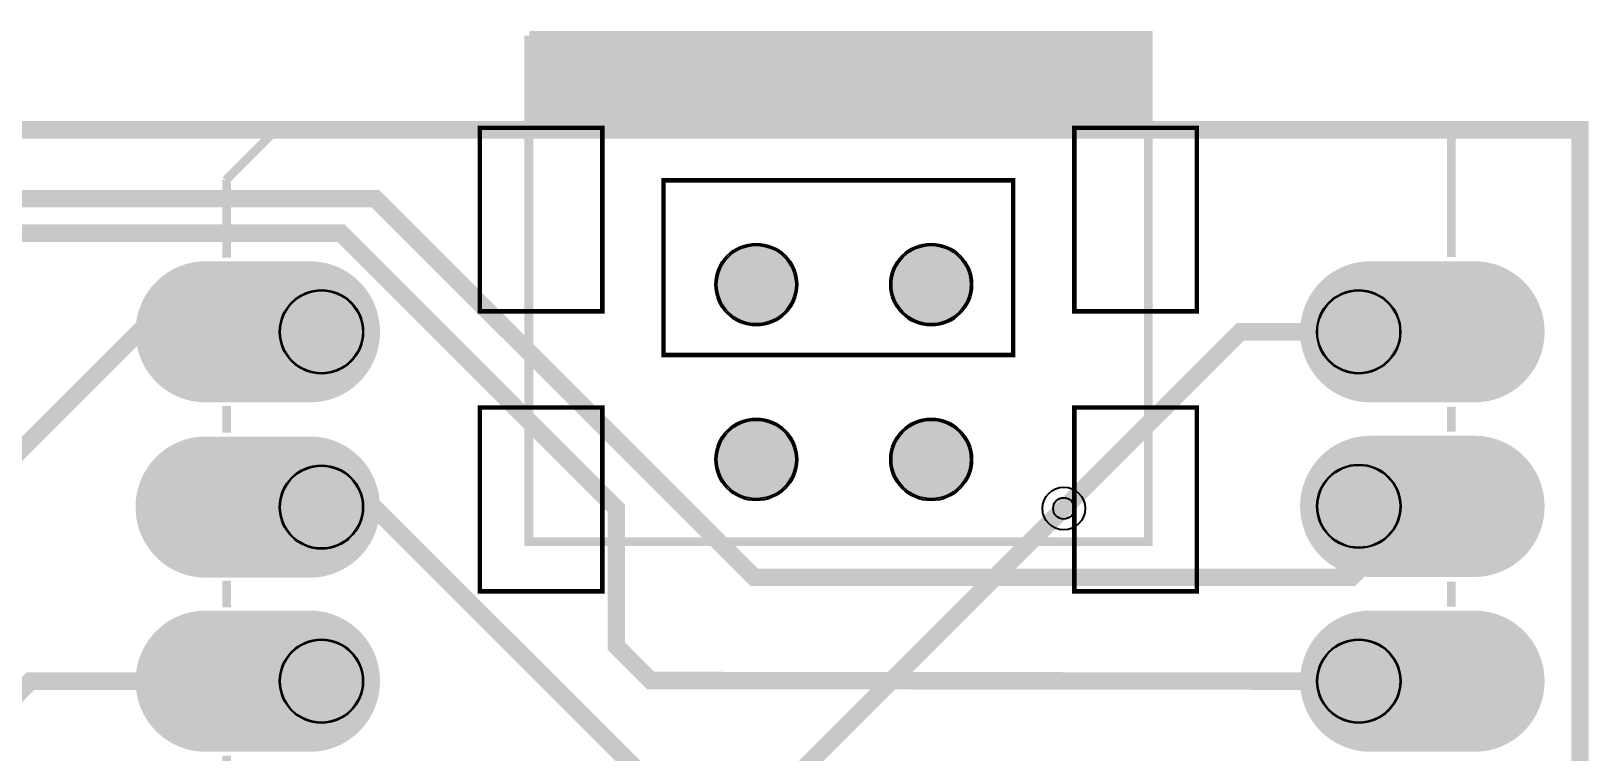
# Model space of a CAD drawing. Header units: millimetres. Extents: x -33 to 33, y -33 to 69.
# Drawn here: x 10 to 32.63, y 58.46 to 68.93 of the extents above; entities that cross this region are included whole.
import ezdxf

# ---------------------------------------------------------------- set-up
doc = ezdxf.new("R2010")
doc.units = ezdxf.units.MM
for name, color, linetype, true_color in [('BoardOutLine', 7, 'Continuous', 0xff00ff), ('BottomLayer', 7, 'Continuous', 0x0000ff), ('BottomSolderMaskLayer', 7, 'Continuous', 0xaa00ff), ('Document', 7, 'Continuous', 0xffffff), ('Hole', 7, 'Continuous', 0x222222), ('Multi-Layer', 7, 'Continuous', 0xc0c0c0), ('TopLayer', 7, 'Continuous', 0xff0000), ('TopPasteMaskLayer', 7, 'Continuous', 0x808080), ('TopSilkLayer', 7, 'Continuous', 0xffcc00), ('TopSolderMaskLayer', 7, 'Continuous', 0x800080)]:
    doc.layers.add(name, color=color, linetype=linetype, true_color=true_color)

msp = doc.modelspace()

# ---------------------------------------------------------------- hatches: boundary and pattern name
at = {"layer": 'BottomSolderMaskLayer'}
for points in [[(12.531, 63.541), (12.48, 63.542), (12.43, 63.546), (12.379, 63.552), (12.33, 63.561), (12.28, 63.573), (12.232, 63.586), (12.184, 63.603), (12.137, 63.621), (12.091, 63.642), (12.046, 63.666), (12.002, 63.691), (11.959, 63.719), (11.918, 63.749), (11.879, 63.781), (11.841, 63.814), (11.805, 63.85), (11.77, 63.888), (11.738, 63.927), (11.707, 63.967), (11.679, 64.01), (11.652, 64.053), (11.628, 64.098), (11.606, 64.144), (11.587, 64.191), (11.569, 64.239), (11.554, 64.288), (11.542, 64.338), (11.532, 64.388), (11.524, 64.438), (11.519, 64.489), (11.517, 64.54), (11.517, 64.591), (11.519, 64.642), (11.524, 64.693), (11.532, 64.744), (11.542, 64.794), (11.554, 64.843), (11.569, 64.892), (11.587, 64.94), (11.606, 64.987), (11.628, 65.033), (11.652, 65.078), (11.679, 65.122), (11.707, 65.164), (11.738, 65.205), (11.77, 65.244), (11.805, 65.281), (11.841, 65.317), (11.879, 65.351), (11.918, 65.383), (11.959, 65.413), (12.002, 65.44), (12.046, 65.466), (12.091, 65.489), (12.137, 65.51), (12.184, 65.529), (12.232, 65.545), (12.28, 65.559), (12.33, 65.57), (12.379, 65.579), (12.43, 65.585), (12.48, 65.589), (12.531, 65.591), (14.053, 65.591), (14.104, 65.589), (14.154, 65.585), (14.205, 65.579), (14.254, 65.57), (14.304, 65.559), (14.352, 65.545), (14.4, 65.529), (14.447, 65.51), (14.493, 65.489), (14.538, 65.466), (14.582, 65.44), (14.625, 65.413), (14.666, 65.383), (14.705, 65.351), (14.743, 65.317), (14.779, 65.281), (14.814, 65.244), (14.846, 65.205), (14.877, 65.164), (14.905, 65.122), (14.932, 65.078), (14.956, 65.033), (14.978, 64.987), (14.997, 64.94), (15.015, 64.892), (15.03, 64.843), (15.042, 64.794), (15.052, 64.744), (15.06, 64.693), (15.065, 64.642), (15.067, 64.591), (15.067, 64.54), (15.065, 64.489), (15.06, 64.438), (15.052, 64.388), (15.042, 64.338), (15.03, 64.288), (15.015, 64.239), (14.997, 64.191), (14.978, 64.144), (14.956, 64.098), (14.932, 64.053), (14.905, 64.01), (14.877, 63.967), (14.846, 63.927), (14.814, 63.888), (14.779, 63.85), (14.743, 63.814), (14.705, 63.781), (14.666, 63.749), (14.625, 63.719), (14.582, 63.691), (14.538, 63.666), (14.493, 63.642), (14.447, 63.621), (14.4, 63.603), (14.352, 63.586), (14.304, 63.573), (14.254, 63.561), (14.205, 63.552), (14.154, 63.546), (14.104, 63.542), (14.053, 63.541)], [(29.447, 63.541), (29.396, 63.542), (29.346, 63.546), (29.295, 63.552), (29.246, 63.561), (29.196, 63.573), (29.148, 63.586), (29.1, 63.603), (29.053, 63.621), (29.007, 63.642), (28.962, 63.666), (28.918, 63.691), (28.875, 63.719), (28.834, 63.749), (28.795, 63.781), (28.757, 63.814), (28.721, 63.85), (28.686, 63.888), (28.654, 63.927), (28.623, 63.967), (28.595, 64.01), (28.568, 64.053), (28.544, 64.098), (28.522, 64.144), (28.503, 64.191), (28.485, 64.239), (28.471, 64.288), (28.458, 64.338), (28.448, 64.388), (28.44, 64.438), (28.435, 64.489), (28.433, 64.54), (28.433, 64.591), (28.435, 64.642), (28.44, 64.693), (28.448, 64.744), (28.458, 64.794), (28.471, 64.843), (28.485, 64.892), (28.503, 64.94), (28.522, 64.987), (28.544, 65.033), (28.568, 65.078), (28.595, 65.122), (28.623, 65.164), (28.654, 65.205), (28.686, 65.244), (28.721, 65.281), (28.757, 65.317), (28.795, 65.351), (28.834, 65.383), (28.875, 65.413), (28.918, 65.44), (28.962, 65.466), (29.007, 65.489), (29.053, 65.51), (29.1, 65.529), (29.148, 65.545), (29.196, 65.559), (29.246, 65.57), (29.295, 65.579), (29.346, 65.585), (29.396, 65.589), (29.447, 65.591), (30.969, 65.591), (31.02, 65.589), (31.07, 65.585), (31.121, 65.579), (31.17, 65.57), (31.22, 65.559), (31.268, 65.545), (31.316, 65.529), (31.363, 65.51), (31.409, 65.489), (31.454, 65.466), (31.498, 65.44), (31.541, 65.413), (31.582, 65.383), (31.621, 65.351), (31.659, 65.317), (31.695, 65.281), (31.73, 65.244), (31.762, 65.205), (31.793, 65.164), (31.821, 65.122), (31.848, 65.078), (31.872, 65.033), (31.894, 64.987), (31.913, 64.94), (31.931, 64.892), (31.946, 64.843), (31.958, 64.794), (31.968, 64.744), (31.976, 64.693), (31.981, 64.642), (31.983, 64.591), (31.983, 64.54), (31.981, 64.489), (31.976, 64.438), (31.968, 64.388), (31.958, 64.338), (31.946, 64.288), (31.931, 64.239), (31.913, 64.191), (31.894, 64.144), (31.872, 64.098), (31.848, 64.053), (31.821, 64.01), (31.793, 63.967), (31.762, 63.927), (31.73, 63.888), (31.695, 63.85), (31.659, 63.814), (31.621, 63.781), (31.582, 63.749), (31.541, 63.719), (31.498, 63.691), (31.454, 63.666), (31.409, 63.642), (31.363, 63.621), (31.316, 63.603), (31.268, 63.586), (31.22, 63.573), (31.17, 63.561), (31.121, 63.552), (31.07, 63.546), (31.02, 63.542), (30.969, 63.541)], [(12.53, 60.995), (12.48, 60.996), (12.429, 61), (12.379, 61.006), (12.33, 61.015), (12.28, 61.027), (12.232, 61.041), (12.184, 61.057), (12.137, 61.076), (12.09, 61.097), (12.045, 61.12), (12.002, 61.145), (11.959, 61.173), (11.918, 61.203), (11.879, 61.235), (11.841, 61.269), (11.804, 61.304), (11.77, 61.342), (11.738, 61.381), (11.707, 61.422), (11.679, 61.464), (11.652, 61.508), (11.628, 61.552), (11.606, 61.598), (11.586, 61.646), (11.569, 61.694), (11.554, 61.742), (11.542, 61.792), (11.532, 61.842), (11.524, 61.893), (11.519, 61.943), (11.517, 61.994), (11.517, 62.045), (11.519, 62.097), (11.524, 62.147), (11.532, 62.198), (11.542, 62.248), (11.554, 62.298), (11.569, 62.346), (11.586, 62.394), (11.606, 62.441), (11.628, 62.488), (11.652, 62.532), (11.679, 62.576), (11.707, 62.618), (11.738, 62.659), (11.77, 62.698), (11.804, 62.736), (11.841, 62.771), (11.879, 62.805), (11.918, 62.837), (11.959, 62.867), (12.002, 62.895), (12.045, 62.92), (12.09, 62.943), (12.137, 62.964), (12.184, 62.983), (12.232, 62.999), (12.28, 63.013), (12.33, 63.025), (12.379, 63.033), (12.429, 63.04), (12.48, 63.044), (12.53, 63.045), (14.053, 63.045), (14.104, 63.044), (14.154, 63.04), (14.204, 63.033), (14.254, 63.025), (14.303, 63.013), (14.352, 62.999), (14.4, 62.983), (14.447, 62.964), (14.493, 62.943), (14.538, 62.92), (14.582, 62.895), (14.624, 62.867), (14.666, 62.837), (14.705, 62.805), (14.743, 62.771), (14.779, 62.736), (14.814, 62.698), (14.846, 62.659), (14.877, 62.618), (14.905, 62.576), (14.931, 62.532), (14.956, 62.488), (14.978, 62.441), (14.997, 62.394), (15.014, 62.346), (15.029, 62.298), (15.042, 62.248), (15.052, 62.198), (15.059, 62.147), (15.064, 62.097), (15.067, 62.045), (15.067, 61.994), (15.064, 61.943), (15.059, 61.893), (15.052, 61.842), (15.042, 61.792), (15.029, 61.742), (15.014, 61.694), (14.997, 61.646), (14.978, 61.598), (14.956, 61.552), (14.931, 61.508), (14.905, 61.464), (14.877, 61.422), (14.846, 61.381), (14.814, 61.342), (14.779, 61.304), (14.743, 61.269), (14.705, 61.235), (14.666, 61.203), (14.624, 61.173), (14.582, 61.145), (14.538, 61.12), (14.493, 61.097), (14.447, 61.076), (14.4, 61.057), (14.352, 61.041), (14.303, 61.027), (14.254, 61.015), (14.204, 61.006), (14.154, 61), (14.104, 60.996), (14.053, 60.995)], [(30.969, 61.005), (31.02, 61.006), (31.07, 61.01), (31.121, 61.016), (31.17, 61.026), (31.22, 61.037), (31.268, 61.051), (31.316, 61.067), (31.363, 61.086), (31.409, 61.107), (31.454, 61.13), (31.498, 61.156), (31.541, 61.183), (31.582, 61.213), (31.621, 61.245), (31.659, 61.279), (31.695, 61.314), (31.73, 61.352), (31.762, 61.391), (31.793, 61.432), (31.821, 61.474), (31.847, 61.518), (31.872, 61.563), (31.894, 61.608), (31.913, 61.656), (31.931, 61.704), (31.945, 61.752), (31.958, 61.802), (31.968, 61.852), (31.976, 61.903), (31.98, 61.953), (31.983, 62.005), (31.983, 62.055), (31.98, 62.107), (31.976, 62.157), (31.968, 62.208), (31.958, 62.258), (31.945, 62.308), (31.931, 62.357), (31.913, 62.404), (31.894, 62.452), (31.872, 62.498), (31.847, 62.542), (31.821, 62.586), (31.793, 62.628), (31.762, 62.669), (31.73, 62.708), (31.695, 62.746), (31.659, 62.781), (31.621, 62.815), (31.582, 62.847), (31.541, 62.877), (31.498, 62.905), (31.454, 62.93), (31.409, 62.953), (31.363, 62.974), (31.316, 62.993), (31.268, 63.009), (31.22, 63.023), (31.17, 63.035), (31.121, 63.043), (31.07, 63.05), (31.02, 63.054), (30.969, 63.055), (29.447, 63.055), (29.396, 63.054), (29.346, 63.05), (29.296, 63.043), (29.246, 63.035), (29.196, 63.023), (29.148, 63.009), (29.1, 62.993), (29.053, 62.974), (29.007, 62.953), (28.962, 62.93), (28.918, 62.905), (28.875, 62.877), (28.835, 62.847), (28.795, 62.815), (28.757, 62.781), (28.721, 62.746), (28.687, 62.708), (28.654, 62.669), (28.623, 62.628), (28.595, 62.586), (28.568, 62.542), (28.544, 62.498), (28.522, 62.452), (28.503, 62.404), (28.486, 62.357), (28.471, 62.308), (28.458, 62.258), (28.448, 62.208), (28.441, 62.157), (28.436, 62.107), (28.433, 62.055), (28.433, 62.005), (28.436, 61.953), (28.441, 61.903), (28.448, 61.852), (28.458, 61.802), (28.471, 61.752), (28.486, 61.704), (28.503, 61.656), (28.522, 61.608), (28.544, 61.563), (28.568, 61.518), (28.595, 61.474), (28.623, 61.432), (28.654, 61.391), (28.687, 61.352), (28.721, 61.314), (28.757, 61.279), (28.795, 61.245), (28.835, 61.213), (28.875, 61.183), (28.918, 61.156), (28.962, 61.13), (29.007, 61.107), (29.053, 61.086), (29.1, 61.067), (29.148, 61.051), (29.196, 61.037), (29.246, 61.026), (29.296, 61.016), (29.346, 61.01), (29.396, 61.006), (29.447, 61.005)], [(12.53, 58.465), (12.48, 58.466), (12.429, 58.47), (12.379, 58.476), (12.329, 58.485), (12.28, 58.497), (12.231, 58.511), (12.184, 58.527), (12.136, 58.546), (12.09, 58.567), (12.045, 58.59), (12.002, 58.615), (11.959, 58.643), (11.918, 58.673), (11.879, 58.705), (11.841, 58.739), (11.804, 58.774), (11.77, 58.812), (11.738, 58.851), (11.707, 58.892), (11.679, 58.934), (11.652, 58.978), (11.628, 59.022), (11.606, 59.068), (11.586, 59.116), (11.569, 59.164), (11.554, 59.212), (11.542, 59.262), (11.532, 59.312), (11.524, 59.363), (11.519, 59.413), (11.517, 59.464), (11.517, 59.515), (11.519, 59.567), (11.524, 59.617), (11.532, 59.668), (11.542, 59.718), (11.554, 59.768), (11.569, 59.816), (11.586, 59.864), (11.606, 59.911), (11.628, 59.958), (11.652, 60.002), (11.679, 60.046), (11.707, 60.088), (11.738, 60.129), (11.77, 60.168), (11.804, 60.206), (11.841, 60.241), (11.879, 60.275), (11.918, 60.307), (11.959, 60.337), (12.002, 60.365), (12.045, 60.39), (12.09, 60.413), (12.136, 60.434), (12.184, 60.453), (12.231, 60.469), (12.28, 60.483), (12.329, 60.495), (12.379, 60.503), (12.429, 60.51), (12.48, 60.514), (12.53, 60.515), (14.053, 60.515), (14.104, 60.514), (14.154, 60.51), (14.204, 60.503), (14.254, 60.495), (14.303, 60.483), (14.352, 60.469), (14.4, 60.453), (14.447, 60.434), (14.493, 60.413), (14.538, 60.39), (14.582, 60.365), (14.624, 60.337), (14.665, 60.307), (14.705, 60.275), (14.743, 60.241), (14.779, 60.206), (14.813, 60.168), (14.846, 60.129), (14.876, 60.088), (14.905, 60.046), (14.931, 60.002), (14.956, 59.958), (14.978, 59.911), (14.997, 59.864), (15.014, 59.816), (15.029, 59.768), (15.042, 59.718), (15.052, 59.668), (15.059, 59.617), (15.064, 59.567), (15.067, 59.515), (15.067, 59.464), (15.064, 59.413), (15.059, 59.363), (15.052, 59.312), (15.042, 59.262), (15.029, 59.212), (15.014, 59.164), (14.997, 59.116), (14.978, 59.068), (14.956, 59.022), (14.931, 58.978), (14.905, 58.934), (14.876, 58.892), (14.846, 58.851), (14.813, 58.812), (14.779, 58.774), (14.743, 58.739), (14.705, 58.705), (14.665, 58.673), (14.624, 58.643), (14.582, 58.615), (14.538, 58.59), (14.493, 58.567), (14.447, 58.546), (14.4, 58.527), (14.352, 58.511), (14.303, 58.497), (14.254, 58.485), (14.204, 58.476), (14.154, 58.47), (14.104, 58.466), (14.053, 58.465)], [(30.969, 58.465), (31.02, 58.466), (31.07, 58.47), (31.12, 58.476), (31.17, 58.486), (31.22, 58.497), (31.268, 58.511), (31.316, 58.527), (31.363, 58.546), (31.409, 58.567), (31.454, 58.59), (31.498, 58.616), (31.541, 58.643), (31.582, 58.673), (31.621, 58.705), (31.659, 58.739), (31.695, 58.774), (31.73, 58.812), (31.762, 58.851), (31.793, 58.892), (31.821, 58.934), (31.847, 58.978), (31.872, 59.023), (31.894, 59.068), (31.913, 59.116), (31.931, 59.164), (31.945, 59.212), (31.958, 59.262), (31.968, 59.312), (31.975, 59.363), (31.98, 59.413), (31.983, 59.465), (31.983, 59.515), (31.98, 59.567), (31.975, 59.617), (31.968, 59.668), (31.958, 59.718), (31.945, 59.768), (31.931, 59.816), (31.913, 59.864), (31.894, 59.912), (31.872, 59.958), (31.847, 60.002), (31.821, 60.046), (31.793, 60.088), (31.762, 60.129), (31.73, 60.168), (31.695, 60.206), (31.659, 60.241), (31.621, 60.275), (31.582, 60.307), (31.541, 60.337), (31.498, 60.365), (31.454, 60.39), (31.409, 60.413), (31.363, 60.434), (31.316, 60.453), (31.268, 60.469), (31.22, 60.483), (31.17, 60.495), (31.12, 60.503), (31.07, 60.51), (31.02, 60.514), (30.969, 60.515), (29.447, 60.515), (29.396, 60.514), (29.346, 60.51), (29.296, 60.503), (29.246, 60.495), (29.196, 60.483), (29.148, 60.469), (29.1, 60.453), (29.053, 60.434), (29.007, 60.413), (28.962, 60.39), (28.918, 60.365), (28.875, 60.337), (28.834, 60.307), (28.795, 60.275), (28.757, 60.241), (28.721, 60.206), (28.687, 60.168), (28.654, 60.129), (28.623, 60.088), (28.595, 60.046), (28.568, 60.002), (28.544, 59.958), (28.522, 59.912), (28.503, 59.864), (28.486, 59.816), (28.471, 59.768), (28.458, 59.718), (28.448, 59.668), (28.441, 59.617), (28.436, 59.567), (28.433, 59.515), (28.433, 59.465), (28.436, 59.413), (28.441, 59.363), (28.448, 59.312), (28.458, 59.262), (28.471, 59.212), (28.486, 59.164), (28.503, 59.116), (28.522, 59.068), (28.544, 59.023), (28.568, 58.978), (28.595, 58.934), (28.623, 58.892), (28.654, 58.851), (28.687, 58.812), (28.721, 58.774), (28.757, 58.739), (28.795, 58.705), (28.834, 58.673), (28.875, 58.643), (28.918, 58.616), (28.962, 58.59), (29.007, 58.567), (29.053, 58.546), (29.1, 58.527), (29.148, 58.511), (29.196, 58.497), (29.246, 58.486), (29.296, 58.476), (29.346, 58.47), (29.396, 58.466), (29.447, 58.465)]]:
    msp.add_hatch(color=256, dxfattribs=at).paths.add_polyline_path(points)
at = {"layer": 'Document'}
msp.add_hatch(color=256, dxfattribs=at).paths.add_polyline_path([(17.23, 68.88), (17.23, 67.44), (26.23, 67.44), (26.23, 68.9)])
at = {"layer": 'Multi-Layer'}
for points in [[(12.541, 63.566), (12.492, 63.567), (12.442, 63.571), (12.393, 63.577), (12.343, 63.586), (12.295, 63.597), (12.247, 63.611), (12.2, 63.626), (12.153, 63.645), (12.108, 63.665), (12.063, 63.688), (12.02, 63.713), (11.978, 63.74), (11.938, 63.769), (11.899, 63.8), (11.862, 63.833), (11.826, 63.868), (11.792, 63.904), (11.76, 63.943), (11.73, 63.982), (11.702, 64.023), (11.676, 64.066), (11.652, 64.11), (11.63, 64.155), (11.611, 64.201), (11.594, 64.247), (11.579, 64.295), (11.567, 64.343), (11.557, 64.392), (11.55, 64.441), (11.545, 64.491), (11.542, 64.541), (11.542, 64.591), (11.545, 64.64), (11.55, 64.69), (11.557, 64.739), (11.567, 64.788), (11.579, 64.836), (11.594, 64.884), (11.611, 64.931), (11.63, 64.977), (11.652, 65.022), (11.676, 65.065), (11.702, 65.108), (11.73, 65.149), (11.76, 65.189), (11.792, 65.227), (11.826, 65.264), (11.862, 65.298), (11.899, 65.331), (11.938, 65.362), (11.978, 65.392), (12.02, 65.419), (12.063, 65.443), (12.108, 65.466), (12.153, 65.487), (12.2, 65.505), (12.247, 65.521), (12.295, 65.534), (12.343, 65.545), (12.393, 65.554), (12.442, 65.56), (12.492, 65.564), (12.541, 65.565), (14.043, 65.565), (14.092, 65.564), (14.142, 65.56), (14.191, 65.554), (14.241, 65.545), (14.289, 65.534), (14.337, 65.521), (14.384, 65.505), (14.431, 65.487), (14.476, 65.466), (14.521, 65.443), (14.564, 65.419), (14.606, 65.392), (14.646, 65.362), (14.685, 65.331), (14.722, 65.298), (14.758, 65.264), (14.792, 65.227), (14.824, 65.189), (14.854, 65.149), (14.882, 65.108), (14.908, 65.065), (14.932, 65.022), (14.954, 64.977), (14.973, 64.931), (14.99, 64.884), (15.005, 64.836), (15.017, 64.788), (15.027, 64.739), (15.034, 64.69), (15.039, 64.64), (15.042, 64.591), (15.042, 64.541), (15.039, 64.491), (15.034, 64.441), (15.027, 64.392), (15.017, 64.343), (15.005, 64.295), (14.99, 64.247), (14.973, 64.201), (14.954, 64.155), (14.932, 64.11), (14.908, 64.066), (14.882, 64.023), (14.854, 63.982), (14.824, 63.943), (14.792, 63.904), (14.758, 63.868), (14.722, 63.833), (14.685, 63.8), (14.646, 63.769), (14.606, 63.74), (14.564, 63.713), (14.521, 63.688), (14.476, 63.665), (14.431, 63.645), (14.384, 63.626), (14.337, 63.611), (14.289, 63.597), (14.241, 63.586), (14.191, 63.577), (14.142, 63.571), (14.092, 63.567), (14.043, 63.566)], [(29.458, 63.566), (29.408, 63.567), (29.358, 63.571), (29.309, 63.577), (29.259, 63.586), (29.211, 63.597), (29.163, 63.611), (29.116, 63.626), (29.069, 63.645), (29.024, 63.665), (28.98, 63.688), (28.936, 63.713), (28.894, 63.74), (28.854, 63.769), (28.815, 63.8), (28.778, 63.833), (28.742, 63.868), (28.708, 63.904), (28.676, 63.943), (28.646, 63.982), (28.618, 64.023), (28.592, 64.066), (28.568, 64.11), (28.546, 64.155), (28.527, 64.201), (28.51, 64.247), (28.495, 64.295), (28.483, 64.343), (28.473, 64.392), (28.466, 64.441), (28.461, 64.491), (28.458, 64.541), (28.458, 64.591), (28.461, 64.64), (28.466, 64.69), (28.473, 64.739), (28.483, 64.788), (28.495, 64.836), (28.51, 64.884), (28.527, 64.931), (28.546, 64.977), (28.568, 65.022), (28.592, 65.065), (28.618, 65.108), (28.646, 65.149), (28.676, 65.189), (28.708, 65.227), (28.742, 65.264), (28.778, 65.298), (28.815, 65.331), (28.854, 65.362), (28.894, 65.392), (28.936, 65.419), (28.98, 65.443), (29.024, 65.466), (29.069, 65.487), (29.116, 65.505), (29.163, 65.521), (29.211, 65.534), (29.259, 65.545), (29.309, 65.554), (29.358, 65.56), (29.408, 65.564), (29.458, 65.565), (30.959, 65.565), (31.008, 65.564), (31.058, 65.56), (31.108, 65.554), (31.157, 65.545), (31.205, 65.534), (31.253, 65.521), (31.3, 65.505), (31.347, 65.487), (31.392, 65.466), (31.437, 65.443), (31.48, 65.419), (31.522, 65.392), (31.562, 65.362), (31.601, 65.331), (31.638, 65.298), (31.674, 65.264), (31.708, 65.227), (31.74, 65.189), (31.77, 65.149), (31.798, 65.108), (31.824, 65.065), (31.848, 65.022), (31.87, 64.977), (31.889, 64.931), (31.906, 64.884), (31.921, 64.836), (31.933, 64.788), (31.943, 64.739), (31.95, 64.69), (31.955, 64.64), (31.958, 64.591), (31.958, 64.541), (31.955, 64.491), (31.95, 64.441), (31.943, 64.392), (31.933, 64.343), (31.921, 64.295), (31.906, 64.247), (31.889, 64.201), (31.87, 64.155), (31.848, 64.11), (31.824, 64.066), (31.798, 64.023), (31.77, 63.982), (31.74, 63.943), (31.708, 63.904), (31.674, 63.868), (31.638, 63.833), (31.601, 63.8), (31.562, 63.769), (31.522, 63.74), (31.48, 63.713), (31.437, 63.688), (31.392, 63.665), (31.347, 63.645), (31.3, 63.626), (31.253, 63.611), (31.205, 63.597), (31.157, 63.586), (31.108, 63.577), (31.058, 63.571), (31.008, 63.567), (30.959, 63.566)], [(12.541, 61.02), (12.492, 61.022), (12.442, 61.026), (12.392, 61.032), (12.343, 61.04), (12.295, 61.051), (12.247, 61.065), (12.199, 61.081), (12.153, 61.099), (12.108, 61.119), (12.063, 61.142), (12.02, 61.167), (11.978, 61.194), (11.938, 61.223), (11.899, 61.254), (11.861, 61.287), (11.826, 61.322), (11.792, 61.359), (11.76, 61.397), (11.73, 61.436), (11.702, 61.478), (11.676, 61.52), (11.652, 61.564), (11.63, 61.609), (11.611, 61.655), (11.594, 61.702), (11.579, 61.749), (11.567, 61.798), (11.557, 61.846), (11.55, 61.896), (11.545, 61.945), (11.542, 61.995), (11.542, 62.045), (11.545, 62.095), (11.55, 62.144), (11.557, 62.194), (11.567, 62.242), (11.579, 62.291), (11.594, 62.338), (11.611, 62.385), (11.63, 62.431), (11.652, 62.476), (11.676, 62.52), (11.702, 62.562), (11.73, 62.603), (11.76, 62.643), (11.792, 62.681), (11.826, 62.718), (11.861, 62.753), (11.899, 62.786), (11.938, 62.817), (11.978, 62.846), (12.02, 62.873), (12.063, 62.898), (12.108, 62.92), (12.153, 62.941), (12.199, 62.959), (12.247, 62.975), (12.295, 62.989), (12.343, 63), (12.392, 63.008), (12.442, 63.015), (12.492, 63.018), (12.541, 63.019), (14.042, 63.019), (14.092, 63.018), (14.142, 63.015), (14.191, 63.008), (14.24, 63), (14.289, 62.989), (14.337, 62.975), (14.384, 62.959), (14.431, 62.941), (14.476, 62.92), (14.52, 62.898), (14.564, 62.873), (14.605, 62.846), (14.646, 62.817), (14.685, 62.786), (14.722, 62.753), (14.758, 62.718), (14.792, 62.681), (14.824, 62.643), (14.854, 62.603), (14.882, 62.562), (14.908, 62.52), (14.932, 62.476), (14.953, 62.431), (14.973, 62.385), (14.99, 62.338), (15.004, 62.291), (15.017, 62.242), (15.027, 62.194), (15.034, 62.144), (15.039, 62.095), (15.042, 62.045), (15.042, 61.995), (15.039, 61.945), (15.034, 61.896), (15.027, 61.846), (15.017, 61.798), (15.004, 61.749), (14.99, 61.702), (14.973, 61.655), (14.953, 61.609), (14.932, 61.564), (14.908, 61.52), (14.882, 61.478), (14.854, 61.436), (14.824, 61.397), (14.792, 61.359), (14.758, 61.322), (14.722, 61.287), (14.685, 61.254), (14.646, 61.223), (14.605, 61.194), (14.564, 61.167), (14.52, 61.142), (14.476, 61.119), (14.431, 61.099), (14.384, 61.081), (14.337, 61.065), (14.289, 61.051), (14.24, 61.04), (14.191, 61.032), (14.142, 61.026), (14.092, 61.022), (14.042, 61.02)], [(30.959, 61.031), (31.008, 61.032), (31.058, 61.036), (31.107, 61.042), (31.157, 61.05), (31.205, 61.061), (31.253, 61.075), (31.3, 61.091), (31.347, 61.109), (31.392, 61.13), (31.437, 61.152), (31.48, 61.177), (31.521, 61.204), (31.562, 61.233), (31.601, 61.264), (31.638, 61.298), (31.674, 61.332), (31.708, 61.369), (31.74, 61.407), (31.77, 61.447), (31.798, 61.488), (31.824, 61.53), (31.848, 61.574), (31.87, 61.619), (31.889, 61.665), (31.906, 61.712), (31.921, 61.759), (31.933, 61.808), (31.943, 61.857), (31.95, 61.906), (31.955, 61.955), (31.958, 62.005), (31.958, 62.055), (31.955, 62.105), (31.95, 62.154), (31.943, 62.204), (31.933, 62.252), (31.921, 62.301), (31.906, 62.348), (31.889, 62.395), (31.87, 62.441), (31.848, 62.486), (31.824, 62.53), (31.798, 62.572), (31.77, 62.613), (31.74, 62.653), (31.708, 62.691), (31.674, 62.728), (31.638, 62.763), (31.601, 62.796), (31.562, 62.827), (31.521, 62.856), (31.48, 62.883), (31.437, 62.908), (31.392, 62.93), (31.347, 62.951), (31.3, 62.969), (31.253, 62.985), (31.205, 62.999), (31.157, 63.01), (31.107, 63.018), (31.058, 63.025), (31.008, 63.028), (30.959, 63.03), (29.458, 63.03), (29.408, 63.028), (29.358, 63.025), (29.309, 63.018), (29.26, 63.01), (29.211, 62.999), (29.163, 62.985), (29.116, 62.969), (29.069, 62.951), (29.024, 62.93), (28.98, 62.908), (28.937, 62.883), (28.894, 62.856), (28.854, 62.827), (28.815, 62.796), (28.778, 62.763), (28.742, 62.728), (28.708, 62.691), (28.676, 62.653), (28.646, 62.613), (28.618, 62.572), (28.592, 62.53), (28.568, 62.486), (28.547, 62.441), (28.527, 62.395), (28.51, 62.348), (28.495, 62.301), (28.483, 62.252), (28.473, 62.204), (28.466, 62.154), (28.461, 62.105), (28.458, 62.055), (28.458, 62.005), (28.461, 61.955), (28.466, 61.906), (28.473, 61.857), (28.483, 61.808), (28.495, 61.759), (28.51, 61.712), (28.527, 61.665), (28.547, 61.619), (28.568, 61.574), (28.592, 61.53), (28.618, 61.488), (28.646, 61.447), (28.676, 61.407), (28.708, 61.369), (28.742, 61.332), (28.778, 61.298), (28.815, 61.264), (28.854, 61.233), (28.894, 61.204), (28.937, 61.177), (28.98, 61.152), (29.024, 61.13), (29.069, 61.109), (29.116, 61.091), (29.163, 61.075), (29.211, 61.061), (29.26, 61.05), (29.309, 61.042), (29.358, 61.036), (29.408, 61.032), (29.458, 61.031)], [(12.541, 58.491), (12.491, 58.492), (12.442, 58.496), (12.392, 58.502), (12.343, 58.51), (12.295, 58.521), (12.247, 58.535), (12.199, 58.551), (12.153, 58.569), (12.108, 58.589), (12.063, 58.612), (12.02, 58.637), (11.978, 58.664), (11.938, 58.693), (11.899, 58.724), (11.861, 58.757), (11.826, 58.792), (11.792, 58.829), (11.76, 58.867), (11.73, 58.907), (11.702, 58.948), (11.676, 58.99), (11.652, 59.034), (11.63, 59.079), (11.611, 59.125), (11.594, 59.172), (11.579, 59.219), (11.567, 59.268), (11.557, 59.316), (11.55, 59.366), (11.545, 59.415), (11.542, 59.465), (11.542, 59.515), (11.545, 59.565), (11.55, 59.614), (11.557, 59.664), (11.567, 59.712), (11.579, 59.761), (11.594, 59.808), (11.611, 59.855), (11.63, 59.901), (11.652, 59.946), (11.676, 59.99), (11.702, 60.032), (11.73, 60.073), (11.76, 60.113), (11.792, 60.151), (11.826, 60.188), (11.861, 60.223), (11.899, 60.256), (11.938, 60.287), (11.978, 60.316), (12.02, 60.343), (12.063, 60.368), (12.108, 60.39), (12.153, 60.411), (12.199, 60.429), (12.247, 60.445), (12.295, 60.459), (12.343, 60.47), (12.392, 60.478), (12.442, 60.485), (12.491, 60.488), (12.541, 60.489), (14.042, 60.489), (14.092, 60.488), (14.142, 60.485), (14.191, 60.478), (14.24, 60.47), (14.289, 60.459), (14.337, 60.445), (14.384, 60.429), (14.431, 60.411), (14.476, 60.39), (14.52, 60.368), (14.563, 60.343), (14.605, 60.316), (14.646, 60.287), (14.685, 60.256), (14.722, 60.223), (14.758, 60.188), (14.792, 60.151), (14.824, 60.113), (14.854, 60.073), (14.882, 60.032), (14.908, 59.99), (14.932, 59.946), (14.953, 59.901), (14.973, 59.855), (14.99, 59.808), (15.004, 59.761), (15.017, 59.712), (15.027, 59.664), (15.034, 59.614), (15.039, 59.565), (15.042, 59.515), (15.042, 59.465), (15.039, 59.415), (15.034, 59.366), (15.027, 59.316), (15.017, 59.268), (15.004, 59.219), (14.99, 59.172), (14.973, 59.125), (14.953, 59.079), (14.932, 59.034), (14.908, 58.99), (14.882, 58.948), (14.854, 58.907), (14.824, 58.867), (14.792, 58.829), (14.758, 58.792), (14.722, 58.757), (14.685, 58.724), (14.646, 58.693), (14.605, 58.664), (14.563, 58.637), (14.52, 58.612), (14.476, 58.589), (14.431, 58.569), (14.384, 58.551), (14.337, 58.535), (14.289, 58.521), (14.24, 58.51), (14.191, 58.502), (14.142, 58.496), (14.092, 58.492), (14.042, 58.491)], [(30.959, 58.491), (31.008, 58.492), (31.058, 58.496), (31.107, 58.502), (31.157, 58.51), (31.205, 58.521), (31.253, 58.535), (31.3, 58.551), (31.347, 58.569), (31.392, 58.59), (31.437, 58.612), (31.48, 58.637), (31.521, 58.664), (31.562, 58.693), (31.601, 58.724), (31.638, 58.758), (31.674, 58.792), (31.708, 58.829), (31.74, 58.867), (31.77, 58.907), (31.798, 58.948), (31.824, 58.99), (31.848, 59.034), (31.87, 59.079), (31.889, 59.125), (31.906, 59.172), (31.921, 59.219), (31.933, 59.268), (31.943, 59.317), (31.95, 59.366), (31.955, 59.415), (31.958, 59.465), (31.958, 59.515), (31.955, 59.565), (31.95, 59.614), (31.943, 59.664), (31.933, 59.712), (31.921, 59.761), (31.906, 59.808), (31.889, 59.855), (31.87, 59.901), (31.848, 59.946), (31.824, 59.99), (31.798, 60.032), (31.77, 60.073), (31.74, 60.113), (31.708, 60.151), (31.674, 60.188), (31.638, 60.223), (31.601, 60.256), (31.562, 60.287), (31.521, 60.316), (31.48, 60.343), (31.437, 60.368), (31.392, 60.39), (31.347, 60.411), (31.3, 60.429), (31.253, 60.445), (31.205, 60.459), (31.157, 60.47), (31.107, 60.478), (31.058, 60.485), (31.008, 60.488), (30.959, 60.49), (29.458, 60.49), (29.408, 60.488), (29.358, 60.485), (29.309, 60.478), (29.26, 60.47), (29.211, 60.459), (29.163, 60.445), (29.116, 60.429), (29.069, 60.411), (29.024, 60.39), (28.98, 60.368), (28.936, 60.343), (28.894, 60.316), (28.854, 60.287), (28.815, 60.256), (28.778, 60.223), (28.742, 60.188), (28.708, 60.151), (28.676, 60.113), (28.646, 60.073), (28.618, 60.032), (28.592, 59.99), (28.568, 59.946), (28.547, 59.901), (28.527, 59.855), (28.51, 59.808), (28.495, 59.761), (28.483, 59.712), (28.473, 59.664), (28.466, 59.614), (28.461, 59.565), (28.458, 59.515), (28.458, 59.465), (28.461, 59.415), (28.466, 59.366), (28.473, 59.317), (28.483, 59.268), (28.495, 59.219), (28.51, 59.172), (28.527, 59.125), (28.547, 59.079), (28.568, 59.034), (28.592, 58.99), (28.618, 58.948), (28.646, 58.907), (28.676, 58.867), (28.708, 58.829), (28.742, 58.792), (28.778, 58.758), (28.815, 58.724), (28.854, 58.693), (28.894, 58.664), (28.936, 58.637), (28.98, 58.612), (29.024, 58.59), (29.069, 58.569), (29.116, 58.551), (29.163, 58.535), (29.211, 58.521), (29.26, 58.51), (29.309, 58.502), (29.358, 58.496), (29.408, 58.492), (29.458, 58.491)]]:
    msp.add_hatch(color=256, dxfattribs=at).paths.add_polyline_path(points)
at = {"layer": 'TopLayer'}
for points in [[(19.962, 65.252, 1), (21.105, 65.252, 1)], [(22.502, 65.252, 1), (23.645, 65.252, 1)], [(19.962, 62.712, 1), (21.105, 62.712, 1)], [(22.502, 62.712, 1), (23.645, 62.712, 1)]]:
    msp.add_hatch(color=256, dxfattribs=at).paths.add_polyline_path(points)
at = {"layer": 'TopPasteMaskLayer'}
for points in [[(19.962, 65.252, 1), (21.105, 65.252, 1)], [(22.502, 65.252, 1), (23.645, 65.252, 1)], [(19.962, 62.712, 1), (21.105, 62.712, 1)], [(22.502, 62.712, 1), (23.645, 62.712, 1)]]:
    msp.add_hatch(color=256, dxfattribs=at).paths.add_polyline_path(points)
at = {"layer": 'TopSolderMaskLayer'}
for points in [[(19.936, 65.252, 1), (21.13, 65.252, 1)], [(22.476, 65.252, 1), (23.67, 65.252, 1)], [(12.531, 63.541), (12.48, 63.542), (12.43, 63.546), (12.379, 63.552), (12.33, 63.561), (12.28, 63.573), (12.232, 63.586), (12.184, 63.603), (12.137, 63.621), (12.091, 63.642), (12.046, 63.666), (12.002, 63.691), (11.959, 63.719), (11.918, 63.749), (11.879, 63.781), (11.841, 63.814), (11.805, 63.85), (11.77, 63.888), (11.738, 63.927), (11.707, 63.967), (11.679, 64.01), (11.652, 64.053), (11.628, 64.098), (11.606, 64.144), (11.587, 64.191), (11.569, 64.239), (11.554, 64.288), (11.542, 64.338), (11.532, 64.388), (11.524, 64.438), (11.519, 64.489), (11.517, 64.54), (11.517, 64.591), (11.519, 64.642), (11.524, 64.693), (11.532, 64.744), (11.542, 64.794), (11.554, 64.843), (11.569, 64.892), (11.587, 64.94), (11.606, 64.987), (11.628, 65.033), (11.652, 65.078), (11.679, 65.122), (11.707, 65.164), (11.738, 65.205), (11.77, 65.244), (11.805, 65.281), (11.841, 65.317), (11.879, 65.351), (11.918, 65.383), (11.959, 65.413), (12.002, 65.44), (12.046, 65.466), (12.091, 65.489), (12.137, 65.51), (12.184, 65.529), (12.232, 65.545), (12.28, 65.559), (12.33, 65.57), (12.379, 65.579), (12.43, 65.585), (12.48, 65.589), (12.531, 65.591), (14.053, 65.591), (14.104, 65.589), (14.154, 65.585), (14.205, 65.579), (14.254, 65.57), (14.304, 65.559), (14.352, 65.545), (14.4, 65.529), (14.447, 65.51), (14.493, 65.489), (14.538, 65.466), (14.582, 65.44), (14.625, 65.413), (14.666, 65.383), (14.705, 65.351), (14.743, 65.317), (14.779, 65.281), (14.814, 65.244), (14.846, 65.205), (14.877, 65.164), (14.905, 65.122), (14.932, 65.078), (14.956, 65.033), (14.978, 64.987), (14.997, 64.94), (15.015, 64.892), (15.03, 64.843), (15.042, 64.794), (15.052, 64.744), (15.06, 64.693), (15.065, 64.642), (15.067, 64.591), (15.067, 64.54), (15.065, 64.489), (15.06, 64.438), (15.052, 64.388), (15.042, 64.338), (15.03, 64.288), (15.015, 64.239), (14.997, 64.191), (14.978, 64.144), (14.956, 64.098), (14.932, 64.053), (14.905, 64.01), (14.877, 63.967), (14.846, 63.927), (14.814, 63.888), (14.779, 63.85), (14.743, 63.814), (14.705, 63.781), (14.666, 63.749), (14.625, 63.719), (14.582, 63.691), (14.538, 63.666), (14.493, 63.642), (14.447, 63.621), (14.4, 63.603), (14.352, 63.586), (14.304, 63.573), (14.254, 63.561), (14.205, 63.552), (14.154, 63.546), (14.104, 63.542), (14.053, 63.541)], [(29.447, 63.541), (29.396, 63.542), (29.346, 63.546), (29.295, 63.552), (29.246, 63.561), (29.196, 63.573), (29.148, 63.586), (29.1, 63.603), (29.053, 63.621), (29.007, 63.642), (28.962, 63.666), (28.918, 63.691), (28.875, 63.719), (28.834, 63.749), (28.795, 63.781), (28.757, 63.814), (28.721, 63.85), (28.686, 63.888), (28.654, 63.927), (28.623, 63.967), (28.595, 64.01), (28.568, 64.053), (28.544, 64.098), (28.522, 64.144), (28.503, 64.191), (28.485, 64.239), (28.471, 64.288), (28.458, 64.338), (28.448, 64.388), (28.44, 64.438), (28.435, 64.489), (28.433, 64.54), (28.433, 64.591), (28.435, 64.642), (28.44, 64.693), (28.448, 64.744), (28.458, 64.794), (28.471, 64.843), (28.485, 64.892), (28.503, 64.94), (28.522, 64.987), (28.544, 65.033), (28.568, 65.078), (28.595, 65.122), (28.623, 65.164), (28.654, 65.205), (28.686, 65.244), (28.721, 65.281), (28.757, 65.317), (28.795, 65.351), (28.834, 65.383), (28.875, 65.413), (28.918, 65.44), (28.962, 65.466), (29.007, 65.489), (29.053, 65.51), (29.1, 65.529), (29.148, 65.545), (29.196, 65.559), (29.246, 65.57), (29.295, 65.579), (29.346, 65.585), (29.396, 65.589), (29.447, 65.591), (30.969, 65.591), (31.02, 65.589), (31.07, 65.585), (31.121, 65.579), (31.17, 65.57), (31.22, 65.559), (31.268, 65.545), (31.316, 65.529), (31.363, 65.51), (31.409, 65.489), (31.454, 65.466), (31.498, 65.44), (31.541, 65.413), (31.582, 65.383), (31.621, 65.351), (31.659, 65.317), (31.695, 65.281), (31.73, 65.244), (31.762, 65.205), (31.793, 65.164), (31.821, 65.122), (31.848, 65.078), (31.872, 65.033), (31.894, 64.987), (31.913, 64.94), (31.931, 64.892), (31.946, 64.843), (31.958, 64.794), (31.968, 64.744), (31.976, 64.693), (31.981, 64.642), (31.983, 64.591), (31.983, 64.54), (31.981, 64.489), (31.976, 64.438), (31.968, 64.388), (31.958, 64.338), (31.946, 64.288), (31.931, 64.239), (31.913, 64.191), (31.894, 64.144), (31.872, 64.098), (31.848, 64.053), (31.821, 64.01), (31.793, 63.967), (31.762, 63.927), (31.73, 63.888), (31.695, 63.85), (31.659, 63.814), (31.621, 63.781), (31.582, 63.749), (31.541, 63.719), (31.498, 63.691), (31.454, 63.666), (31.409, 63.642), (31.363, 63.621), (31.316, 63.603), (31.268, 63.586), (31.22, 63.573), (31.17, 63.561), (31.121, 63.552), (31.07, 63.546), (31.02, 63.542), (30.969, 63.541)], [(19.936, 62.712, 1), (21.13, 62.712, 1)], [(22.476, 62.712, 1), (23.67, 62.712, 1)], [(12.53, 60.995), (12.48, 60.996), (12.429, 61), (12.379, 61.006), (12.33, 61.015), (12.28, 61.027), (12.232, 61.041), (12.184, 61.057), (12.137, 61.076), (12.09, 61.097), (12.045, 61.12), (12.002, 61.145), (11.959, 61.173), (11.918, 61.203), (11.879, 61.235), (11.841, 61.269), (11.804, 61.304), (11.77, 61.342), (11.738, 61.381), (11.707, 61.422), (11.679, 61.464), (11.652, 61.508), (11.628, 61.552), (11.606, 61.598), (11.586, 61.646), (11.569, 61.694), (11.554, 61.742), (11.542, 61.792), (11.532, 61.842), (11.524, 61.893), (11.519, 61.943), (11.517, 61.994), (11.517, 62.045), (11.519, 62.097), (11.524, 62.147), (11.532, 62.198), (11.542, 62.248), (11.554, 62.298), (11.569, 62.346), (11.586, 62.394), (11.606, 62.441), (11.628, 62.488), (11.652, 62.532), (11.679, 62.576), (11.707, 62.618), (11.738, 62.659), (11.77, 62.698), (11.804, 62.736), (11.841, 62.771), (11.879, 62.805), (11.918, 62.837), (11.959, 62.867), (12.002, 62.895), (12.045, 62.92), (12.09, 62.943), (12.137, 62.964), (12.184, 62.983), (12.232, 62.999), (12.28, 63.013), (12.33, 63.025), (12.379, 63.033), (12.429, 63.04), (12.48, 63.044), (12.53, 63.045), (14.053, 63.045), (14.104, 63.044), (14.154, 63.04), (14.204, 63.033), (14.254, 63.025), (14.303, 63.013), (14.352, 62.999), (14.4, 62.983), (14.447, 62.964), (14.493, 62.943), (14.538, 62.92), (14.582, 62.895), (14.624, 62.867), (14.666, 62.837), (14.705, 62.805), (14.743, 62.771), (14.779, 62.736), (14.814, 62.698), (14.846, 62.659), (14.877, 62.618), (14.905, 62.576), (14.931, 62.532), (14.956, 62.488), (14.978, 62.441), (14.997, 62.394), (15.014, 62.346), (15.029, 62.298), (15.042, 62.248), (15.052, 62.198), (15.059, 62.147), (15.064, 62.097), (15.067, 62.045), (15.067, 61.994), (15.064, 61.943), (15.059, 61.893), (15.052, 61.842), (15.042, 61.792), (15.029, 61.742), (15.014, 61.694), (14.997, 61.646), (14.978, 61.598), (14.956, 61.552), (14.931, 61.508), (14.905, 61.464), (14.877, 61.422), (14.846, 61.381), (14.814, 61.342), (14.779, 61.304), (14.743, 61.269), (14.705, 61.235), (14.666, 61.203), (14.624, 61.173), (14.582, 61.145), (14.538, 61.12), (14.493, 61.097), (14.447, 61.076), (14.4, 61.057), (14.352, 61.041), (14.303, 61.027), (14.254, 61.015), (14.204, 61.006), (14.154, 61), (14.104, 60.996), (14.053, 60.995)], [(30.969, 61.005), (31.02, 61.006), (31.07, 61.01), (31.121, 61.016), (31.17, 61.026), (31.22, 61.037), (31.268, 61.051), (31.316, 61.067), (31.363, 61.086), (31.409, 61.107), (31.454, 61.13), (31.498, 61.156), (31.541, 61.183), (31.582, 61.213), (31.621, 61.245), (31.659, 61.279), (31.695, 61.314), (31.73, 61.352), (31.762, 61.391), (31.793, 61.432), (31.821, 61.474), (31.847, 61.518), (31.872, 61.563), (31.894, 61.608), (31.913, 61.656), (31.931, 61.704), (31.945, 61.752), (31.958, 61.802), (31.968, 61.852), (31.976, 61.903), (31.98, 61.953), (31.983, 62.005), (31.983, 62.055), (31.98, 62.107), (31.976, 62.157), (31.968, 62.208), (31.958, 62.258), (31.945, 62.308), (31.931, 62.357), (31.913, 62.404), (31.894, 62.452), (31.872, 62.498), (31.847, 62.542), (31.821, 62.586), (31.793, 62.628), (31.762, 62.669), (31.73, 62.708), (31.695, 62.746), (31.659, 62.781), (31.621, 62.815), (31.582, 62.847), (31.541, 62.877), (31.498, 62.905), (31.454, 62.93), (31.409, 62.953), (31.363, 62.974), (31.316, 62.993), (31.268, 63.009), (31.22, 63.023), (31.17, 63.035), (31.121, 63.043), (31.07, 63.05), (31.02, 63.054), (30.969, 63.055), (29.447, 63.055), (29.396, 63.054), (29.346, 63.05), (29.296, 63.043), (29.246, 63.035), (29.196, 63.023), (29.148, 63.009), (29.1, 62.993), (29.053, 62.974), (29.007, 62.953), (28.962, 62.93), (28.918, 62.905), (28.875, 62.877), (28.835, 62.847), (28.795, 62.815), (28.757, 62.781), (28.721, 62.746), (28.687, 62.708), (28.654, 62.669), (28.623, 62.628), (28.595, 62.586), (28.568, 62.542), (28.544, 62.498), (28.522, 62.452), (28.503, 62.404), (28.486, 62.357), (28.471, 62.308), (28.458, 62.258), (28.448, 62.208), (28.441, 62.157), (28.436, 62.107), (28.433, 62.055), (28.433, 62.005), (28.436, 61.953), (28.441, 61.903), (28.448, 61.852), (28.458, 61.802), (28.471, 61.752), (28.486, 61.704), (28.503, 61.656), (28.522, 61.608), (28.544, 61.563), (28.568, 61.518), (28.595, 61.474), (28.623, 61.432), (28.654, 61.391), (28.687, 61.352), (28.721, 61.314), (28.757, 61.279), (28.795, 61.245), (28.835, 61.213), (28.875, 61.183), (28.918, 61.156), (28.962, 61.13), (29.007, 61.107), (29.053, 61.086), (29.1, 61.067), (29.148, 61.051), (29.196, 61.037), (29.246, 61.026), (29.296, 61.016), (29.346, 61.01), (29.396, 61.006), (29.447, 61.005)], [(12.53, 58.465), (12.48, 58.466), (12.429, 58.47), (12.379, 58.476), (12.329, 58.485), (12.28, 58.497), (12.231, 58.511), (12.184, 58.527), (12.136, 58.546), (12.09, 58.567), (12.045, 58.59), (12.002, 58.615), (11.959, 58.643), (11.918, 58.673), (11.879, 58.705), (11.841, 58.739), (11.804, 58.774), (11.77, 58.812), (11.738, 58.851), (11.707, 58.892), (11.679, 58.934), (11.652, 58.978), (11.628, 59.022), (11.606, 59.068), (11.586, 59.116), (11.569, 59.164), (11.554, 59.212), (11.542, 59.262), (11.532, 59.312), (11.524, 59.363), (11.519, 59.413), (11.517, 59.464), (11.517, 59.515), (11.519, 59.567), (11.524, 59.617), (11.532, 59.668), (11.542, 59.718), (11.554, 59.768), (11.569, 59.816), (11.586, 59.864), (11.606, 59.911), (11.628, 59.958), (11.652, 60.002), (11.679, 60.046), (11.707, 60.088), (11.738, 60.129), (11.77, 60.168), (11.804, 60.206), (11.841, 60.241), (11.879, 60.275), (11.918, 60.307), (11.959, 60.337), (12.002, 60.365), (12.045, 60.39), (12.09, 60.413), (12.136, 60.434), (12.184, 60.453), (12.231, 60.469), (12.28, 60.483), (12.329, 60.495), (12.379, 60.503), (12.429, 60.51), (12.48, 60.514), (12.53, 60.515), (14.053, 60.515), (14.104, 60.514), (14.154, 60.51), (14.204, 60.503), (14.254, 60.495), (14.303, 60.483), (14.352, 60.469), (14.4, 60.453), (14.447, 60.434), (14.493, 60.413), (14.538, 60.39), (14.582, 60.365), (14.624, 60.337), (14.665, 60.307), (14.705, 60.275), (14.743, 60.241), (14.779, 60.206), (14.813, 60.168), (14.846, 60.129), (14.876, 60.088), (14.905, 60.046), (14.931, 60.002), (14.956, 59.958), (14.978, 59.911), (14.997, 59.864), (15.014, 59.816), (15.029, 59.768), (15.042, 59.718), (15.052, 59.668), (15.059, 59.617), (15.064, 59.567), (15.067, 59.515), (15.067, 59.464), (15.064, 59.413), (15.059, 59.363), (15.052, 59.312), (15.042, 59.262), (15.029, 59.212), (15.014, 59.164), (14.997, 59.116), (14.978, 59.068), (14.956, 59.022), (14.931, 58.978), (14.905, 58.934), (14.876, 58.892), (14.846, 58.851), (14.813, 58.812), (14.779, 58.774), (14.743, 58.739), (14.705, 58.705), (14.665, 58.673), (14.624, 58.643), (14.582, 58.615), (14.538, 58.59), (14.493, 58.567), (14.447, 58.546), (14.4, 58.527), (14.352, 58.511), (14.303, 58.497), (14.254, 58.485), (14.204, 58.476), (14.154, 58.47), (14.104, 58.466), (14.053, 58.465)], [(30.969, 58.465), (31.02, 58.466), (31.07, 58.47), (31.12, 58.476), (31.17, 58.486), (31.22, 58.497), (31.268, 58.511), (31.316, 58.527), (31.363, 58.546), (31.409, 58.567), (31.454, 58.59), (31.498, 58.616), (31.541, 58.643), (31.582, 58.673), (31.621, 58.705), (31.659, 58.739), (31.695, 58.774), (31.73, 58.812), (31.762, 58.851), (31.793, 58.892), (31.821, 58.934), (31.847, 58.978), (31.872, 59.023), (31.894, 59.068), (31.913, 59.116), (31.931, 59.164), (31.945, 59.212), (31.958, 59.262), (31.968, 59.312), (31.975, 59.363), (31.98, 59.413), (31.983, 59.465), (31.983, 59.515), (31.98, 59.567), (31.975, 59.617), (31.968, 59.668), (31.958, 59.718), (31.945, 59.768), (31.931, 59.816), (31.913, 59.864), (31.894, 59.912), (31.872, 59.958), (31.847, 60.002), (31.821, 60.046), (31.793, 60.088), (31.762, 60.129), (31.73, 60.168), (31.695, 60.206), (31.659, 60.241), (31.621, 60.275), (31.582, 60.307), (31.541, 60.337), (31.498, 60.365), (31.454, 60.39), (31.409, 60.413), (31.363, 60.434), (31.316, 60.453), (31.268, 60.469), (31.22, 60.483), (31.17, 60.495), (31.12, 60.503), (31.07, 60.51), (31.02, 60.514), (30.969, 60.515), (29.447, 60.515), (29.396, 60.514), (29.346, 60.51), (29.296, 60.503), (29.246, 60.495), (29.196, 60.483), (29.148, 60.469), (29.1, 60.453), (29.053, 60.434), (29.007, 60.413), (28.962, 60.39), (28.918, 60.365), (28.875, 60.337), (28.834, 60.307), (28.795, 60.275), (28.757, 60.241), (28.721, 60.206), (28.687, 60.168), (28.654, 60.129), (28.623, 60.088), (28.595, 60.046), (28.568, 60.002), (28.544, 59.958), (28.522, 59.912), (28.503, 59.864), (28.486, 59.816), (28.471, 59.768), (28.458, 59.718), (28.448, 59.668), (28.441, 59.617), (28.436, 59.567), (28.433, 59.515), (28.433, 59.465), (28.436, 59.413), (28.441, 59.363), (28.448, 59.312), (28.458, 59.262), (28.471, 59.212), (28.486, 59.164), (28.503, 59.116), (28.522, 59.068), (28.544, 59.023), (28.568, 58.978), (28.595, 58.934), (28.623, 58.892), (28.654, 58.851), (28.687, 58.812), (28.721, 58.774), (28.757, 58.739), (28.795, 58.705), (28.834, 58.673), (28.875, 58.643), (28.918, 58.616), (28.962, 58.59), (29.007, 58.567), (29.053, 58.546), (29.1, 58.527), (29.148, 58.511), (29.196, 58.497), (29.246, 58.486), (29.296, 58.476), (29.346, 58.47), (29.396, 58.466), (29.447, 58.465)]]:
    msp.add_hatch(color=256, dxfattribs=at).paths.add_polyline_path(points)

# ---------------------------------------------------------------- linework, layer by layer
at = {"layer": 'BoardOutLine', "const_width": 0.254}
msp.add_lwpolyline([(-32.499, 65.001), (-32.499, 67.501), (32.499, 67.501), (32.499, -32.499), (-32.499, -32.499), (-32.499, 54.999), (-32.499, 65.001)], close=True, dxfattribs=at)
at = {"layer": 'BottomLayer', "const_width": 0.254}
msp.add_lwpolyline([(20, 55.5), (20, 57), (25, 62)], dxfattribs=at)
at = {"layer": 'BottomSolderMaskLayer'}
for centre in [(14.217, 64.566), (29.283, 64.566), (14.216, 62.02), (29.285, 62.031), (14.216, 59.49), (29.285, 59.491)]:
    msp.add_circle(centre, 0.608, dxfattribs=at)
at = {"layer": 'Hole'}
msp.add_circle((25, 62), 0.155, dxfattribs=at)
at = {"layer": 'Multi-Layer'}
for centre, radius in [((14.217, 64.566), 0.599), ((29.283, 64.566), 0.599), ((14.216, 62.02), 0.599), ((29.285, 62.031), 0.599), ((25, 62), 0.31), ((14.216, 59.49), 0.599), ((29.285, 59.491), 0.599)]:
    msp.add_circle(centre, radius, dxfattribs=at)
at = {"layer": 'TopLayer', "const_width": 0.254}
for points in [[(30.208, 62.03), (29.178, 61), (20.5, 61), (15, 66.5), (-24, 66.5), (-30.5, 60), (-30.5, 50), (-28.691, 48.191), (-27.8, 48.191)], [(-27.8, 50.732), (-29.5, 52.431), (-29.5, 60), (-23.5, 65.999), (14.501, 65.999), (18.499, 61.999), (18.499, 60), (18.999, 59.5), (30.208, 59.489)], [(4.5, 57.5), (11.566, 64.566), (13.292, 64.566)], [(30.208, 64.566), (27.566, 64.566), (25, 62)], [(13.292, 62.02), (14.98, 62.02), (22, 55), (22, 46.5), (24.5, 44)], [(13.292, 59.49), (9.99, 59.49), (7.5, 57)]]:
    msp.add_lwpolyline(points, dxfattribs=at)
at = {"layer": 'TopLayer'}
for centre in [(20.533, 65.252), (23.073, 65.252), (20.533, 62.712), (23.073, 62.712)]:
    msp.add_circle(centre, 0.572, dxfattribs=at)
at = {"layer": 'TopPasteMaskLayer'}
for centre in [(20.533, 65.252), (23.073, 65.252), (20.533, 62.712), (23.073, 62.712)]:
    msp.add_circle(centre, 0.572, dxfattribs=at)
at = {"layer": 'TopSilkLayer', "const_width": 0.127}
for points in [[(17.234, 68.871), (26.228, 68.871), (26.228, 61.518), (17.229, 61.518), (17.229, 68.871)], [(30.63, 65.653), (30.63, 67.451), (13.51, 67.451), (12.85, 66.791), (12.84, 66.77)], [(12.84, 66.77), (12.84, 65.641)], [(12.84, 63.49), (12.84, 63.101)], [(30.63, 63.113), (30.63, 63.478)], [(12.84, 60.95), (12.84, 60.561)], [(30.63, 60.573), (30.63, 60.938)], [(12.84, 58.41), (12.84, 58.021)]]:
    msp.add_lwpolyline(points, dxfattribs=at)
at = {"layer": 'TopSilkLayer', "const_width": 0.066}
for points in [[(18.296, 64.863), (16.518, 64.863), (16.518, 67.53), (18.296, 67.53), (18.296, 64.863)], [(26.932, 64.863), (25.154, 64.863), (25.154, 67.53), (26.932, 67.53), (26.932, 64.863)], [(24.265, 64.228), (19.185, 64.228), (19.185, 66.768), (24.265, 66.768), (24.265, 64.228)], [(18.296, 60.796), (16.518, 60.796), (16.518, 63.466), (18.296, 63.466), (18.296, 60.796)], [(26.932, 60.796), (25.154, 60.796), (25.154, 63.466), (26.932, 63.466), (26.932, 60.796)]]:
    msp.add_lwpolyline(points, close=True, dxfattribs=at)
at = {"layer": 'TopSolderMaskLayer'}
for centre, radius in [((20.533, 65.252), 0.597), ((23.073, 65.252), 0.597), ((14.217, 64.566), 0.608), ((29.283, 64.566), 0.608), ((20.533, 62.712), 0.597), ((23.073, 62.712), 0.597), ((14.216, 62.02), 0.608), ((29.285, 62.031), 0.608), ((14.216, 59.49), 0.608), ((29.285, 59.491), 0.608)]:
    msp.add_circle(centre, radius, dxfattribs=at)

doc.saveas('drawing.dxf')
